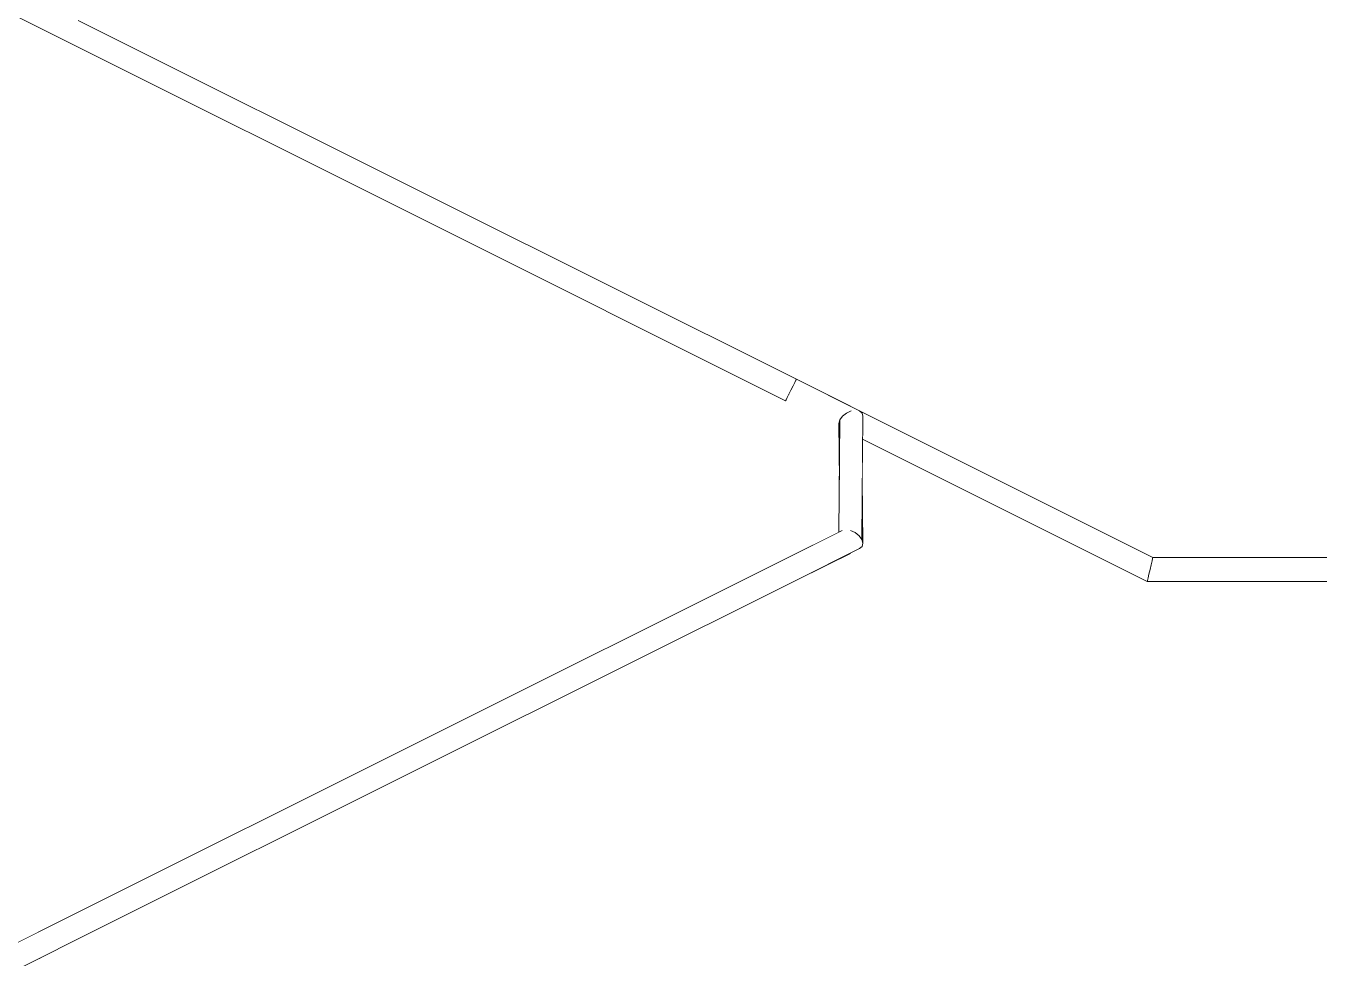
# Model space of a CAD drawing. Header units: feet. Extents: x -10410 to 374725, y -46422 to 88923.
# Drawn here: x 121875 to 122956, y 2225 to 3004 of the extents above; entities that cross this region are included whole.
import ezdxf

# ---------------------------------------------------------------- set-up
doc = ezdxf.new("R2010")
doc.units = ezdxf.units.FT
doc.header["$MEASUREMENT"] = 0
doc.set_wipeout_variables(frame=1)
doc.linetypes.add('Wipeout_Contour', pattern=[1000, 0, -1000])
doc.layers.add('Конструктив - Лестницы', color=7, linetype='Continuous')
doc.layers.add('Конструктив - Стены Несущие', color=7, linetype='Continuous')
doc.layers.add('Конструктив - Лестницы_Ном._пера__1', color=7, linetype='Continuous', lineweight=20)

msp = doc.modelspace()

# ---------------------------------------------------------------- wipeouts: each hides what was drawn before it
at = {"color": 254, "linetype": 'Wipeout_Contour', "lineweight": 0, "ltscale": 1098408.91042844}
msp.add_wipeout([(119736.81018, 3299.99999), (121864.44941, 2236.1803), (122509.97733, 2558.9443), (122554.48082, 2581.19193), (122554.87331, 2624.97262), (122554.48032, 2668.86531), (122554.0069, 2669.10266), (122509.97733, 2691.05575), (121292.08891, 3299.99999)], dxfattribs=at).dxf.layer = 'Конструктив - Стены Несущие'
at = {"color": 254, "linetype": 'Wipeout_Contour', "lineweight": 0, "ltscale": 615630.540236}
msp.add_wipeout([(122564.44939, 2686.18038), (122816.81014, 2559.99999), (123764.44947, 2559.99999), (123764.44947, 2999.99999), (122564.44939, 2999.99999)], dxfattribs=at).dxf.layer = 'Конструктив - Стены Несущие'

# ---------------------------------------------------------------- next in the draw order: wipeouts: each hides what was drawn before it
at = {"color": 254, "linetype": 'Wipeout_Contour', "lineweight": 0, "ltscale": 489132.329541}
msp.add_wipeout([(121336.81022, 3299.99999), (122518.92157, 2708.94431), (122564.44942, 2686.17661), (122564.44942, 3299.99999)], dxfattribs=at).dxf.layer = 'Конструктив - Стены Несущие'
at = {"color": 254, "linetype": 'Wipeout_Contour', "lineweight": 0, "ltscale": 1351414.521314977}
msp.add_wipeout([(122571.71457, 2567.45654), (122564.44944, 2563.82339), (122564.44944, 1886.1803), (122816.81014, 1760), (123764.44947, 1760), (123764.44947, 2539.99999), (122812.08873, 2539.99999), (122574.2839, 2658.90252), (122573.99874, 2624.99999), (122574.44559, 2571.87539), (122573.79118, 2569.22648)], dxfattribs=at).dxf.layer = 'Конструктив - Стены Несущие'

# ---------------------------------------------------------------- next in the draw order: wipeouts: each hides what was drawn before it
at = {"color": 254, "linetype": 'Wipeout_Contour', "lineweight": 0, "ltscale": 484272.606428}
msp.add_wipeout([(119521.52053, 4188.55877), (119523.6883, 4185.05131), (122510.31776, 2691.73658), (122511.28719, 2693.67544)], dxfattribs=at).dxf.layer = 'Конструктив - Лестницы'
at = {"color": 254, "linetype": 'Wipeout_Contour', "lineweight": 0, "ltscale": 490884.015608}
msp.add_wipeout([(122574.31134, 2662.16338), (122574.29104, 2659.74992), (122812.26845, 2540.76121), (122812.78021, 2542.92894)], dxfattribs=at).dxf.layer = 'Конструктив - Лестницы'
at = {"color": 254, "linetype": 'Wipeout_Contour', "lineweight": 0, "ltscale": 612155.038044}
msp.add_wipeout([(121886.81014, 2224.99998), (122518.92157, 1908.9443), (122564.44949, 1886.17659), (122564.44949, 2563.82337), (122518.92157, 2541.05573)], dxfattribs=at).dxf.layer = 'Конструктив - Стены Несущие'

# ---------------------------------------------------------------- next in the draw order: wipeouts: each hides what was drawn before it
at = {"color": 254, "linetype": 'Wipeout_Contour', "lineweight": 0, "ltscale": 484270.030464}
msp.add_wipeout([(122512.73805, 2696.57718), (119518.2763, 4193.80805), (119521.52056, 4188.55879), (122511.2872, 2693.67543)], dxfattribs=at).dxf.layer = 'Конструктив - Лестницы'
at = {"color": 254, "linetype": 'Wipeout_Contour', "lineweight": 0, "ltscale": 490885.587528}
msp.add_wipeout([(122574.34172, 2665.77535), (122574.31134, 2662.16337), (122812.7802, 2542.92895), (122813.54607, 2546.17316)], dxfattribs=at).dxf.layer = 'Конструктив - Лестницы'
at = {"color": 254, "linetype": 'Wipeout_Contour', "lineweight": 0, "ltscale": 488880.607359}
msp.add_wipeout([(121886.81015, 2225.00002), (121885.9591, 2224.5745), (122518.58119, 1908.26345), (122518.9216, 1908.94427)], dxfattribs=at).dxf.layer = 'Конструктив - Лестницы'

# ---------------------------------------------------------------- next in the draw order: wipeouts: each hides what was drawn before it
at = {"color": 254, "linetype": 'Wipeout_Contour', "lineweight": 0, "ltscale": 484266.665595}
msp.add_wipeout([(122514.44947, 2700.00002), (119514.44947, 4200.00002), (119518.27631, 4193.80809), (122512.73808, 2696.57717)], dxfattribs=at).dxf.layer = 'Конструктив - Лестницы'
at = {"color": 254, "linetype": 'Wipeout_Contour', "lineweight": 0, "ltscale": 490887.640941}
msp.add_wipeout([(122574.37756, 2670.03597), (122574.34172, 2665.77537), (122813.54607, 2546.17319), (122814.44947, 2550.00002)], dxfattribs=at).dxf.layer = 'Конструктив - Лестницы'

# ---------------------------------------------------------------- next in the draw order: wipeouts: each hides what was drawn before it
at = {"color": 254, "linetype": 'Wipeout_Contour', "lineweight": 0, "ltscale": 484263.024363}
msp.add_wipeout([(122516.16088, 2703.42282), (119510.62263, 4206.19195), (119514.44942, 4200.00001), (122514.44951, 2700)], dxfattribs=at).dxf.layer = 'Конструктив - Лестницы'
at = {"color": 254, "linetype": 'Wipeout_Contour', "lineweight": 0, "ltscale": 613493.871737}
msp.add_wipeout([(122574.3896, 2671.46801), (122574.37756, 2670.03596), (122814.44951, 2549.99998), (122815.35286, 2553.82685), (122574.41339, 2674.29657)], dxfattribs=at).dxf.layer = 'Конструктив - Лестницы'

# ---------------------------------------------------------------- next in the draw order: wipeouts: each hides what was drawn before it
at = {"color": 254, "linetype": 'Wipeout_Contour', "lineweight": 0, "ltscale": 484259.661201}
msp.add_wipeout([(122517.61174, 2706.32453), (119507.3784, 4211.44124), (119510.62261, 4206.19192), (122516.16092, 2703.42284)], dxfattribs=at).dxf.layer = 'Конструктив - Лестницы'
at = {"color": 254, "linetype": 'Wipeout_Contour', "lineweight": 0, "ltscale": 490891.916687}
msp.add_wipeout([(122574.41339, 2674.29656), (122815.35287, 2553.82681), (122816.11872, 2557.07104), (122574.44378, 2677.90851)], dxfattribs=at).dxf.layer = 'Конструктив - Лестницы'

# ---------------------------------------------------------------- next in the draw order: wipeouts: each hides what was drawn before it
at = {"color": 254, "linetype": 'Wipeout_Contour', "lineweight": 0, "ltscale": 484257.087743}
msp.add_wipeout([(122518.58118, 2708.26342), (119505.21067, 4214.94867), (119507.3784, 4211.44123), (122517.61177, 2706.32456)], dxfattribs=at).dxf.layer = 'Конструктив - Лестницы'
at = {"color": 254, "linetype": 'Wipeout_Contour', "lineweight": 0, "ltscale": 613497.059087}
msp.add_wipeout([(122816.63045, 2559.23879), (122573.82362, 2680.64222), (122574.44559, 2678.1246), (122574.44377, 2677.90858), (122816.11874, 2557.07108)], dxfattribs=at).dxf.layer = 'Конструктив - Лестницы'

# ---------------------------------------------------------------- next in the draw order: wipeouts: each hides what was drawn before it
at = {"color": 254, "linetype": 'Wipeout_Contour', "lineweight": 0, "ltscale": 484255.695273}
msp.add_wipeout([(122518.9216, 2708.94429), (119504.44947, 4216.18036), (119505.21067, 4214.94868), (122518.58116, 2708.26341)], dxfattribs=at).dxf.layer = 'Конструктив - Лестницы'
at = {"color": 254, "linetype": 'Wipeout_Contour', "lineweight": 0, "ltscale": 613494.574518}
msp.add_wipeout([(122816.81015, 2559.99996), (122571.71459, 2682.54344), (122573.79119, 2680.7735), (122573.82362, 2680.64223), (122816.63047, 2559.23882)], dxfattribs=at).dxf.layer = 'Конструктив - Лестницы'

# ---------------------------------------------------------------- next in the draw order: wipeouts: each hides what was drawn before it
at = {"color": 254, "linetype": 'Wipeout_Contour', "lineweight": 0, "ltscale": 484274.000825}
msp.add_wipeout([(122510.31775, 2691.73655), (119523.68826, 4185.0513), (119524.44946, 4183.81969), (122509.97734, 2691.05573)], dxfattribs=at).dxf.layer = 'Конструктив - Лестницы'
at = {"color": 254, "linetype": 'Wipeout_Contour', "lineweight": 0, "ltscale": 490883.164272}
msp.add_wipeout([(122574.29104, 2659.74992), (122574.28391, 2658.90246), (122812.08879, 2540.00001), (122812.26848, 2540.76118)], dxfattribs=at).dxf.layer = 'Конструктив - Лестницы'

# ---------------------------------------------------------------- next in the draw order: linework, layer by layer
at = {"layer": 'Конструктив - Лестницы_Ном._пера__1', "linetype": 'Continuous'}
for p, q in [((121609.97733, 3141.05573), (121909.97733, 2991.05573)), ((121918.9216, 3008.94427), (122218.9216, 2858.94427)), ((121909.97733, 2991.05573), (122209.97733, 2841.05573))]:
    msp.add_line(p, q, dxfattribs=at)

# ---------------------------------------------------------------- next in the draw order: wipeouts: each hides what was drawn before it
at = {"color": 254, "linetype": 'Wipeout_Contour', "lineweight": 0, "ltscale": 490247.849398}
msp.add_wipeout([(122511.28719, 2693.67544), (122510.31775, 2691.73657), (122554.47421, 2669.54489), (122554.47389, 2669.58014)], dxfattribs=at).dxf.layer = 'Конструктив - Лестницы'
at = {"color": 254, "linetype": 'Wipeout_Contour', "lineweight": 0, "ltscale": 493247.855894}
msp.add_wipeout([(122812.26848, 2540.7612), (123760.62263, 2540.7612), (123757.3784, 2542.92893), (122812.78021, 2542.92893)], dxfattribs=at).dxf.layer = 'Конструктив - Лестницы'

# ---------------------------------------------------------------- next in the draw order: wipeouts: each hides what was drawn before it
at = {"color": 254, "linetype": 'Wipeout_Contour', "lineweight": 0, "ltscale": 490289.025918}
msp.add_wipeout([(122510.31775, 2691.73657), (122554.00693, 2669.10267), (122554.48029, 2668.86529), (122554.47421, 2669.54489)], dxfattribs=at).dxf.layer = 'Конструктив - Лестницы'
at = {"color": 254, "linetype": 'Wipeout_Contour', "lineweight": 0, "ltscale": 493243.944257}
msp.add_wipeout([(122812.78021, 2542.92893), (123757.3784, 2542.92893), (123755.21067, 2546.17317), (122813.54607, 2546.17317)], dxfattribs=at).dxf.layer = 'Конструктив - Лестницы'

# ---------------------------------------------------------------- next in the draw order: wipeouts: each hides what was drawn before it
at = {"color": 254, "linetype": 'Wipeout_Contour', "lineweight": 0, "ltscale": 367667.35781}
msp.add_wipeout([(122512.73805, 2696.57718), (122511.28719, 2693.67544), (122554.45334, 2671.8754)], dxfattribs=at).dxf.layer = 'Конструктив - Лестницы'
at = {"color": 254, "linetype": 'Wipeout_Contour', "lineweight": 0, "ltscale": 493254.114409}
msp.add_wipeout([(122812.08879, 2540), (123764.44947, 2540), (123760.62263, 2540.7612), (122812.26848, 2540.7612)], dxfattribs=at).dxf.layer = 'Конструктив - Лестницы'
at = {"color": 254, "linetype": 'Wipeout_Contour', "lineweight": 0, "ltscale": 493242.975254}
msp.add_wipeout([(122813.54607, 2546.17317), (123755.21067, 2546.17317), (123754.44947, 2550), (122814.44947, 2550)], dxfattribs=at).dxf.layer = 'Конструктив - Лестницы'

# ---------------------------------------------------------------- next in the draw order: linework, layer by layer
at = {"layer": 'Конструктив - Лестницы_Ном._пера__1', "linetype": 'Continuous'}
for p, q in [((122812.08879, 2540), (122812.26848, 2540.7612)), ((122812.08879, 2540), (123764.44947, 2540)), ((122812.26848, 2540.7612), (122812.78021, 2542.92893))]:
    msp.add_line(p, q, dxfattribs=at)

# ---------------------------------------------------------------- next in the draw order: wipeouts: each hides what was drawn before it
at = {"color": 254, "linetype": 'Wipeout_Contour', "lineweight": 0, "ltscale": 490290.558738}
msp.add_wipeout([(122554.45334, 2671.8754), (122511.28719, 2693.67545), (122554.47389, 2669.58014), (122554.46498, 2670.57485)], dxfattribs=at).dxf.layer = 'Конструктив - Лестницы'
at = {"color": 254, "linetype": 'Wipeout_Contour', "lineweight": 0, "ltscale": 493245.098201}
msp.add_wipeout([(122814.44947, 2550), (123754.44947, 2550), (123755.21067, 2553.82683), (122815.35286, 2553.82683)], dxfattribs=at).dxf.layer = 'Конструктив - Лестницы'

# ---------------------------------------------------------------- next in the draw order: linework, layer by layer
at = {"layer": 'Конструктив - Лестницы_Ном._пера__1', "linetype": 'Continuous'}
msp.add_line((122812.78021, 2542.92893), (122813.54607, 2546.17317), dxfattribs=at)

# ---------------------------------------------------------------- next in the draw order: wipeouts: each hides what was drawn before it
at = {"color": 254, "linetype": 'Wipeout_Contour', "lineweight": 0, "ltscale": 367671.586868}
msp.add_wipeout([(122512.73805, 2696.57718), (122555.32076, 2675), (122514.44947, 2700)], dxfattribs=at).dxf.layer = 'Конструктив - Лестницы'
at = {"color": 254, "linetype": 'Wipeout_Contour', "lineweight": 0, "ltscale": 493249.989899}
msp.add_wipeout([(122815.35286, 2553.82683), (123755.21067, 2553.82683), (123757.3784, 2557.07107), (122816.11872, 2557.07107)], dxfattribs=at).dxf.layer = 'Конструктив - Лестницы'

# ---------------------------------------------------------------- next in the draw order: linework, layer by layer
at = {"layer": 'Конструктив - Лестницы_Ном._пера__1', "linetype": 'Continuous'}
msp.add_line((122813.54607, 2546.17317), (122814.44947, 2550), dxfattribs=at)

# ---------------------------------------------------------------- next in the draw order: wipeouts: each hides what was drawn before it
at = {"color": 254, "linetype": 'Wipeout_Contour', "lineweight": 0, "ltscale": 367710.009441}
msp.add_wipeout([(122555.32076, 2675), (122512.73805, 2696.57718), (122554.45334, 2671.8754)], dxfattribs=at).dxf.layer = 'Конструктив - Лестницы'
at = {"color": 254, "linetype": 'Wipeout_Contour', "lineweight": 0, "ltscale": 493256.903829}
msp.add_wipeout([(122816.11872, 2557.07107), (123757.3784, 2557.07107), (123760.62263, 2559.2388), (122816.63045, 2559.2388)], dxfattribs=at).dxf.layer = 'Конструктив - Лестницы'

# ---------------------------------------------------------------- next in the draw order: linework, layer by layer
at = {"layer": 'Конструктив - Лестницы_Ном._пера__1', "linetype": 'Continuous'}
msp.add_line((122814.44947, 2550), (122815.35286, 2553.82683), dxfattribs=at)

# ---------------------------------------------------------------- next in the draw order: wipeouts: each hides what was drawn before it
at = {"color": 254, "linetype": 'Wipeout_Contour', "lineweight": 0, "ltscale": 367677.485109}
msp.add_wipeout([(122516.16088, 2703.42282), (122514.44947, 2700), (122557.57794, 2678.1246)], dxfattribs=at).dxf.layer = 'Конструктив - Лестницы'
at = {"color": 254, "linetype": 'Wipeout_Contour', "lineweight": 0, "ltscale": 493264.787158}
msp.add_wipeout([(122816.63045, 2559.2388), (123760.62263, 2559.2388), (123764.44947, 2560), (122816.81015, 2560)], dxfattribs=at).dxf.layer = 'Конструктив - Лестницы'

# ---------------------------------------------------------------- next in the draw order: linework, layer by layer
at = {"layer": 'Конструктив - Лестницы_Ном._пера__1', "linetype": 'Continuous'}
for p, q in [((122815.35286, 2553.82683), (122816.11872, 2557.07107)), ((122816.11872, 2557.07107), (122816.63045, 2559.2388)), ((122816.63045, 2559.2388), (122816.81015, 2560)), ((122816.81015, 2560), (123764.44947, 2560))]:
    msp.add_line(p, q, dxfattribs=at)

# ---------------------------------------------------------------- next in the draw order: wipeouts: each hides what was drawn before it
at = {"color": 254, "linetype": 'Wipeout_Contour', "lineweight": 0, "ltscale": 367715.087941}
msp.add_wipeout([(122557.57794, 2678.1246), (122514.44947, 2700), (122555.32076, 2675)], dxfattribs=at).dxf.layer = 'Конструктив - Лестницы'

# ---------------------------------------------------------------- next in the draw order: wipeouts: each hides what was drawn before it
at = {"color": 254, "linetype": 'Wipeout_Contour', "lineweight": 0, "ltscale": 367684.154266}
msp.add_wipeout([(122516.16088, 2703.42282), (122560.88124, 2680.7735), (122517.61174, 2706.32456)], dxfattribs=at).dxf.layer = 'Конструктив - Лестницы'

# ---------------------------------------------------------------- next in the draw order: wipeouts: each hides what was drawn before it
at = {"color": 254, "linetype": 'Wipeout_Contour', "lineweight": 0, "ltscale": 367722.58075}
msp.add_wipeout([(122560.88124, 2680.7735), (122516.16088, 2703.42282), (122557.57794, 2678.1246)], dxfattribs=at).dxf.layer = 'Конструктив - Лестницы'

# ---------------------------------------------------------------- next in the draw order: wipeouts: each hides what was drawn before it
at = {"color": 254, "linetype": 'Wipeout_Contour', "lineweight": 0, "ltscale": 367690.577903}
msp.add_wipeout([(122517.61174, 2706.32456), (122564.72778, 2682.54344), (122518.58118, 2708.26343)], dxfattribs=at).dxf.layer = 'Конструктив - Лестницы'

# ---------------------------------------------------------------- next in the draw order: wipeouts: each hides what was drawn before it
at = {"color": 254, "linetype": 'Wipeout_Contour', "lineweight": 0, "ltscale": 367731.347045}
msp.add_wipeout([(122517.61174, 2706.32456), (122560.88124, 2680.7735), (122564.72778, 2682.54344)], dxfattribs=at).dxf.layer = 'Конструктив - Лестницы'

# ---------------------------------------------------------------- next in the draw order: wipeouts: each hides what was drawn before it
at = {"color": 254, "linetype": 'Wipeout_Contour', "lineweight": 0, "ltscale": 367695.777015}
msp.add_wipeout([(122518.58118, 2708.26343), (122568.53195, 2683.16497), (122518.9216, 2708.94427)], dxfattribs=at).dxf.layer = 'Конструктив - Лестницы'

# ---------------------------------------------------------------- next in the draw order: wipeouts: each hides what was drawn before it
at = {"color": 254, "linetype": 'Wipeout_Contour', "lineweight": 0, "ltscale": 367740.053791}
msp.add_wipeout([(122568.53195, 2683.16497), (122518.58118, 2708.26343), (122564.72778, 2682.54344)], dxfattribs=at).dxf.layer = 'Конструктив - Лестницы'

# ---------------------------------------------------------------- next in the draw order: wipeouts: each hides what was drawn before it
at = {"color": 254, "linetype": 'Wipeout_Contour', "lineweight": 0, "ltscale": 367747.378431}
msp.add_wipeout([(122518.9216, 2708.94427), (122568.53195, 2683.16497), (122571.71459, 2682.54344)], dxfattribs=at).dxf.layer = 'Конструктив - Лестницы'

# ---------------------------------------------------------------- next in the draw order: linework, layer by layer
at = {"layer": 'Конструктив - Лестницы_Ном._пера__1', "linetype": 'Continuous'}
for p, q in [((122218.9216, 2858.94427), (122518.9216, 2708.94427)), ((122514.44947, 2700), (122516.16088, 2703.42282)), ((122516.16088, 2703.42282), (122517.61174, 2706.32456)), ((122517.61174, 2706.32456), (122518.58118, 2708.26343)), ((122518.58118, 2708.26343), (122518.9216, 2708.94427))]:
    msp.add_line(p, q, dxfattribs=at)

# ---------------------------------------------------------------- next in the draw order: wipeouts: each hides what was drawn before it
at = {"color": 254, "linetype": 'Wipeout_Contour', "lineweight": 0, "ltscale": 367662.984964}
msp.add_wipeout([(122510.31776, 2691.73657), (122509.97733, 2691.05574), (122554.00624, 2669.10301)], dxfattribs=at).dxf.layer = 'Конструктив - Лестницы'

# ---------------------------------------------------------------- next in the draw order: linework, layer by layer
at = {"layer": 'Конструктив - Лестницы_Ном._пера__1', "linetype": 'Continuous'}
for p, q in [((122209.97733, 2841.05573), (122509.97733, 2691.05573)), ((122509.97733, 2691.05573), (122510.31775, 2691.73657)), ((122510.31775, 2691.73657), (122511.28719, 2693.67544)), ((122511.28719, 2693.67544), (122512.73805, 2696.57718)), ((122512.73805, 2696.57718), (122514.44947, 2700))]:
    msp.add_line(p, q, dxfattribs=at)

# ---------------------------------------------------------------- next in the draw order: wipeouts: each hides what was drawn before it
at = {"color": 254, "linetype": 'Wipeout_Contour', "lineweight": 0, "ltscale": 490335.112353}
msp.add_wipeout([(122554.45334, 2671.8754), (122554.8733, 2624.9726), (122555.32076, 2674.88279), (122555.32076, 2675)], dxfattribs=at).dxf.layer = 'Конструктив - Лестницы'

# ---------------------------------------------------------------- next in the draw order: wipeouts: each hides what was drawn before it
at = {"color": 254, "linetype": 'Wipeout_Contour', "lineweight": 0, "ltscale": 490335.441604}
msp.add_wipeout([(122554.4808, 2581.19193), (122554.55027, 2581.22665), (122557.57794, 2678.1246), (122555.32076, 2675)], dxfattribs=at).dxf.layer = 'Конструктив - Лестницы'

# ---------------------------------------------------------------- next in the draw order: wipeouts: each hides what was drawn before it
at = {"color": 254, "linetype": 'Wipeout_Contour', "lineweight": 0, "ltscale": 490342.249968}
msp.add_wipeout([(122555.12655, 2581.51474), (122555.15125, 2581.52709), (122560.88124, 2680.7735), (122557.57794, 2678.1246)], dxfattribs=at).dxf.layer = 'Конструктив - Лестницы'

# ---------------------------------------------------------------- next in the draw order: wipeouts: each hides what was drawn before it
at = {"color": 254, "linetype": 'Wipeout_Contour', "lineweight": 0, "ltscale": 367751.176482}
msp.add_wipeout([(122554.55027, 2581.22665), (122555.12655, 2581.51474), (122557.57794, 2678.1246)], dxfattribs=at).dxf.layer = 'Конструктив - Лестницы'

# ---------------------------------------------------------------- next in the draw order: wipeouts: each hides what was drawn before it
at = {"color": 254, "linetype": 'Wipeout_Contour', "lineweight": 0, "ltscale": 367768.687609}
msp.add_wipeout([(122557.18434, 2582.54344), (122564.72778, 2682.54344), (122560.88124, 2680.7735)], dxfattribs=at).dxf.layer = 'Конструктив - Лестницы'

# ---------------------------------------------------------------- next in the draw order: wipeouts: each hides what was drawn before it
at = {"color": 254, "linetype": 'Wipeout_Contour', "lineweight": 0, "ltscale": 367757.058779}
msp.add_wipeout([(122560.88124, 2680.7735), (122555.15125, 2581.52709), (122557.18434, 2582.54344)], dxfattribs=at).dxf.layer = 'Конструктив - Лестницы'

# ---------------------------------------------------------------- next in the draw order: wipeouts: each hides what was drawn before it
at = {"color": 254, "linetype": 'Wipeout_Contour', "lineweight": 0, "ltscale": 367779.540089}
msp.add_wipeout([(122564.72778, 2682.54345), (122560.36698, 2583.16497), (122568.53195, 2683.16497)], dxfattribs=at).dxf.layer = 'Конструктив - Лестницы'

# ---------------------------------------------------------------- next in the draw order: wipeouts: each hides what was drawn before it
at = {"color": 254, "linetype": 'Wipeout_Contour', "lineweight": 0, "ltscale": 367766.125019}
msp.add_wipeout([(122557.18434, 2582.54344), (122560.36698, 2583.16497), (122564.72778, 2682.54344)], dxfattribs=at).dxf.layer = 'Конструктив - Лестницы'

# ---------------------------------------------------------------- next in the draw order: linework, layer by layer
at = {"layer": 'Конструктив - Лестницы_Ном._пера__1', "linetype": 'Continuous'}
msp.add_line((122554.45334, 2671.8754), (122554.87306, 2625), dxfattribs=at)

# ---------------------------------------------------------------- next in the draw order: wipeouts: each hides what was drawn before it
at = {"color": 254, "linetype": 'Wipeout_Contour', "lineweight": 0, "ltscale": 367790.271458}
msp.add_wipeout([(122564.17115, 2582.54344), (122571.71459, 2682.54344), (122568.53195, 2683.16497)], dxfattribs=at).dxf.layer = 'Конструктив - Лестницы'

# ---------------------------------------------------------------- next in the draw order: wipeouts: each hides what was drawn before it
at = {"color": 254, "linetype": 'Wipeout_Contour', "lineweight": 0, "ltscale": 367776.883138}
msp.add_wipeout([(122560.36698, 2583.16497), (122564.17115, 2582.54344), (122568.53195, 2683.16497)], dxfattribs=at).dxf.layer = 'Конструктив - Лестницы'

# ---------------------------------------------------------------- next in the draw order: linework, layer by layer
at = {"layer": 'Конструктив - Лестницы_Ном._пера__1', "linetype": 'Continuous'}
for p, q in [((122554.45334, 2671.8754), (122555.32076, 2675)), ((122555.32076, 2675), (122557.57794, 2678.1246)), ((122555.32076, 2675), (122555.32076, 2674.70218))]:
    msp.add_line(p, q, dxfattribs=at)

# ---------------------------------------------------------------- next in the draw order: wipeouts: each hides what was drawn before it
at = {"color": 254, "linetype": 'Wipeout_Contour', "lineweight": 0, "ltscale": 367799.223072}
msp.add_wipeout([(122568.01769, 2580.7735), (122573.79119, 2680.7735), (122571.71459, 2682.54344)], dxfattribs=at).dxf.layer = 'Конструктив - Лестницы'

# ---------------------------------------------------------------- next in the draw order: wipeouts: each hides what was drawn before it
at = {"color": 254, "linetype": 'Wipeout_Contour', "lineweight": 0, "ltscale": 367787.60631}
msp.add_wipeout([(122564.17115, 2582.54344), (122568.01769, 2580.7735), (122571.71459, 2682.54344)], dxfattribs=at).dxf.layer = 'Конструктив - Лестницы'

# ---------------------------------------------------------------- next in the draw order: linework, layer by layer
at = {"layer": 'Конструктив - Лестницы_Ном._пера__1', "linetype": 'Continuous'}
msp.add_line((122557.57794, 2678.1246), (122560.88124, 2680.7735), dxfattribs=at)

# ---------------------------------------------------------------- next in the draw order: wipeouts: each hides what was drawn before it
at = {"color": 254, "linetype": 'Wipeout_Contour', "lineweight": 0, "ltscale": 367804.953261}
msp.add_wipeout([(122571.32099, 2578.1246), (122574.44559, 2678.1246), (122573.79119, 2680.7735)], dxfattribs=at).dxf.layer = 'Конструктив - Лестницы'
at = {"color": 254, "linetype": 'Wipeout_Contour', "lineweight": 0, "ltscale": 367708.250144}
msp.add_wipeout([(122557.18434, 2582.54344), (122509.97733, 2558.94427), (122560.36698, 2583.16497)], dxfattribs=at).dxf.layer = 'Конструктив - Лестницы'

# ---------------------------------------------------------------- next in the draw order: wipeouts: each hides what was drawn before it
at = {"color": 254, "linetype": 'Wipeout_Contour', "lineweight": 0, "ltscale": 367796.636919}
msp.add_wipeout([(122568.01769, 2580.7735), (122571.321, 2578.1246), (122573.79119, 2680.7735)], dxfattribs=at).dxf.layer = 'Конструктив - Лестницы'

# ---------------------------------------------------------------- next in the draw order: linework, layer by layer
at = {"layer": 'Конструктив - Лестницы_Ном._пера__1', "linetype": 'Continuous'}
msp.add_line((122560.88124, 2680.7735), (122564.72778, 2682.54344), dxfattribs=at)

# ---------------------------------------------------------------- next in the draw order: wipeouts: each hides what was drawn before it
at = {"color": 254, "linetype": 'Wipeout_Contour', "lineweight": 0, "ltscale": 613003.345189}
msp.add_wipeout([(122574.44559, 2678.1246), (122571.32099, 2578.1246), (122573.57817, 2575), (122573.57817, 2575.94276), (122573.5858, 2575.90621)], dxfattribs=at).dxf.layer = 'Конструктив - Лестницы'
at = {"color": 254, "linetype": 'Wipeout_Contour', "lineweight": 0, "ltscale": 367715.569024}
msp.add_wipeout([(122560.36698, 2583.16497), (122510.31775, 2558.26343), (122564.17115, 2582.54345)], dxfattribs=at).dxf.layer = 'Конструктив - Лестницы'

# ---------------------------------------------------------------- next in the draw order: linework, layer by layer
at = {"layer": 'Конструктив - Лестницы_Ном._пера__1', "linetype": 'Continuous'}
for p, q in [((122518.9216, 2708.94427), (122571.71459, 2682.54344)), ((122571.71459, 2682.54344), (122573.79119, 2680.7735)), ((122573.79119, 2680.7735), (122574.44559, 2678.1246))]:
    msp.add_line(p, q, dxfattribs=at)

# ---------------------------------------------------------------- next in the draw order: wipeouts: each hides what was drawn before it
at = {"color": 254, "linetype": 'Wipeout_Contour', "lineweight": 0, "ltscale": 613006.421407}
msp.add_wipeout([(122573.57818, 2575.94276), (122573.57818, 2575), (122574.44559, 2571.8754), (122573.99874, 2624.99999), (122573.5858, 2575.90621)], dxfattribs=at).dxf.layer = 'Конструктив - Лестницы'
at = {"color": 254, "linetype": 'Wipeout_Contour', "lineweight": 0, "ltscale": 367661.794666}
msp.add_wipeout([(122560.36698, 2583.16497), (122509.97733, 2558.94427), (122510.31775, 2558.26343)], dxfattribs=at).dxf.layer = 'Конструктив - Лестницы'

# ---------------------------------------------------------------- next in the draw order: wipeouts: each hides what was drawn before it
at = {"color": 254, "linetype": 'Wipeout_Contour', "lineweight": 0, "ltscale": 367724.092691}
msp.add_wipeout([(122564.17115, 2582.54344), (122511.28719, 2556.32456), (122568.01769, 2580.7735)], dxfattribs=at).dxf.layer = 'Конструктив - Лестницы'

# ---------------------------------------------------------------- next in the draw order: wipeouts: each hides what was drawn before it
at = {"color": 254, "linetype": 'Wipeout_Contour', "lineweight": 0, "ltscale": 367666.829523}
msp.add_wipeout([(122564.17115, 2582.54344), (122510.31775, 2558.26343), (122511.28719, 2556.32456)], dxfattribs=at).dxf.layer = 'Конструктив - Лестницы'

# ---------------------------------------------------------------- next in the draw order: wipeouts: each hides what was drawn before it
at = {"color": 254, "linetype": 'Wipeout_Contour', "lineweight": 0, "ltscale": 367732.525956}
msp.add_wipeout([(122568.01769, 2580.7735), (122512.73805, 2553.42282), (122571.32099, 2578.1246)], dxfattribs=at).dxf.layer = 'Конструктив - Лестницы'

# ---------------------------------------------------------------- next in the draw order: wipeouts: each hides what was drawn before it
at = {"color": 254, "linetype": 'Wipeout_Contour', "lineweight": 0, "ltscale": 367672.949855}
msp.add_wipeout([(122568.01769, 2580.7735), (122511.28719, 2556.32456), (122512.73805, 2553.42282)], dxfattribs=at).dxf.layer = 'Конструктив - Лестницы'

# ---------------------------------------------------------------- next in the draw order: wipeouts: each hides what was drawn before it
at = {"color": 254, "linetype": 'Wipeout_Contour', "lineweight": 0, "ltscale": 367739.585062}
msp.add_wipeout([(122571.32099, 2578.1246), (122514.44947, 2550), (122573.57818, 2575)], dxfattribs=at).dxf.layer = 'Конструктив - Лестницы'

# ---------------------------------------------------------------- next in the draw order: wipeouts: each hides what was drawn before it
at = {"color": 254, "linetype": 'Wipeout_Contour', "lineweight": 0, "ltscale": 367679.223212}
msp.add_wipeout([(122571.32099, 2578.1246), (122512.73805, 2553.42282), (122514.44947, 2550)], dxfattribs=at).dxf.layer = 'Конструктив - Лестницы'

# ---------------------------------------------------------------- next in the draw order: linework, layer by layer
at = {"layer": 'Конструктив - Лестницы_Ном._пера__1', "linetype": 'Continuous'}
for p, q in [((122555.32076, 2675), (122554.4808, 2581.19193)), ((122564.17115, 2582.54344), (122568.01769, 2580.7735))]:
    msp.add_line(p, q, dxfattribs=at)

# ---------------------------------------------------------------- next in the draw order: wipeouts: each hides what was drawn before it
at = {"color": 254, "linetype": 'Wipeout_Contour', "lineweight": 0, "ltscale": 367744.194306}
msp.add_wipeout([(122516.16088, 2546.57718), (122574.44559, 2571.8754), (122573.57817, 2575)], dxfattribs=at).dxf.layer = 'Конструктив - Лестницы'

# ---------------------------------------------------------------- next in the draw order: wipeouts: each hides what was drawn before it
at = {"color": 254, "linetype": 'Wipeout_Contour', "lineweight": 0, "ltscale": 367684.69411}
msp.add_wipeout([(122573.57818, 2575), (122514.44947, 2550), (122516.16088, 2546.57718)], dxfattribs=at).dxf.layer = 'Конструктив - Лестницы'

# ---------------------------------------------------------------- next in the draw order: linework, layer by layer
at = {"layer": 'Конструктив - Лестницы_Ном._пера__1', "linetype": 'Continuous'}
msp.add_line((122568.01769, 2580.7735), (122571.32099, 2578.1246), dxfattribs=at)

# ---------------------------------------------------------------- next in the draw order: wipeouts: each hides what was drawn before it
at = {"color": 254, "linetype": 'Wipeout_Contour', "lineweight": 0, "ltscale": 367745.673391}
msp.add_wipeout([(122574.44559, 2571.8754), (122517.61174, 2543.67544), (122573.79119, 2569.2265)], dxfattribs=at).dxf.layer = 'Конструктив - Лестницы'
at = {"color": 254, "linetype": 'Wipeout_Contour', "lineweight": 0, "ltscale": 484092.715402}
msp.add_wipeout([(119504.44947, 1056.18035), (119505.21064, 1055.70991), (122510.31775, 2558.26342), (122509.97734, 2558.94428)], dxfattribs=at).dxf.layer = 'Конструктив - Лестницы'

# ---------------------------------------------------------------- next in the draw order: wipeouts: each hides what was drawn before it
at = {"color": 254, "linetype": 'Wipeout_Contour', "lineweight": 0, "ltscale": 367688.529594}
msp.add_wipeout([(122516.16088, 2546.57718), (122517.61174, 2543.67544), (122574.44559, 2571.8754)], dxfattribs=at).dxf.layer = 'Конструктив - Лестницы'

# ---------------------------------------------------------------- next in the draw order: linework, layer by layer
at = {"layer": 'Конструктив - Лестницы_Ном._пера__1', "linetype": 'Continuous'}
for p in [(122574.44559, 2678.1246), (122571.32099, 2578.1246), (122573.57818, 2575.28211)]:
    msp.add_line(p, (122573.57818, 2575), dxfattribs=at)

# ---------------------------------------------------------------- next in the draw order: wipeouts: each hides what was drawn before it
at = {"color": 254, "linetype": 'Wipeout_Contour', "lineweight": 0, "ltscale": 367743.806077}
msp.add_wipeout([(122573.79119, 2569.2265), (122518.58118, 2541.73657), (122571.71459, 2567.45656)], dxfattribs=at).dxf.layer = 'Конструктив - Лестницы'
at = {"color": 254, "linetype": 'Wipeout_Contour', "lineweight": 0, "ltscale": 484096.88288}
msp.add_wipeout([(119505.21067, 1055.70991), (119507.37839, 1054.37016), (122511.28719, 2556.32454), (122510.31775, 2558.26345)], dxfattribs=at).dxf.layer = 'Конструктив - Лестницы'

# ---------------------------------------------------------------- next in the draw order: wipeouts: each hides what was drawn before it
at = {"color": 254, "linetype": 'Wipeout_Contour', "lineweight": 0, "ltscale": 367690.146049}
msp.add_wipeout([(122573.79119, 2569.2265), (122517.61174, 2543.67544), (122518.58118, 2541.73657)], dxfattribs=at).dxf.layer = 'Конструктив - Лестницы'

# ---------------------------------------------------------------- next in the draw order: wipeouts: each hides what was drawn before it
at = {"color": 254, "linetype": 'Wipeout_Contour', "lineweight": 0, "ltscale": 367689.297979}
msp.add_wipeout([(122571.71459, 2567.45656), (122518.58118, 2541.73657), (122518.9216, 2541.05573)], dxfattribs=at).dxf.layer = 'Конструктив - Лестницы'
at = {"color": 254, "linetype": 'Wipeout_Contour', "lineweight": 0, "ltscale": 484104.583685}
msp.add_wipeout([(119507.3784, 1054.37015), (119510.6226, 1052.36511), (122512.73805, 2553.42284), (122511.28716, 2556.32458)], dxfattribs=at).dxf.layer = 'Конструктив - Лестницы'

# ---------------------------------------------------------------- next in the draw order: linework, layer by layer
at = {"layer": 'Конструктив - Лестницы_Ном._пера__1', "linetype": 'Continuous'}
for p, q in [((122571.71459, 2682.54778), (122816.81015, 2560)), ((122574.28391, 2658.90244), (122812.08879, 2540)), ((122573.99874, 2625), (122574.44559, 2571.8754)), ((122557.18434, 2582.54344), (122509.97733, 2558.94427)), ((122573.57818, 2575), (122574.44559, 2571.8754)), ((122574.44559, 2571.8754), (122573.79119, 2569.2265)), ((122573.79119, 2569.2265), (122571.71459, 2567.45656))]:
    msp.add_line(p, q, dxfattribs=at)

# ---------------------------------------------------------------- next in the draw order: wipeouts: each hides what was drawn before it
at = {"color": 254, "linetype": 'Wipeout_Contour', "lineweight": 0, "ltscale": 484114.64578}
msp.add_wipeout([(122512.73809, 2553.42285), (119510.62263, 1052.36512), (119514.44943, 1049.99997), (122514.44947, 2550.00001)], dxfattribs=at).dxf.layer = 'Конструктив - Лестницы'

# ---------------------------------------------------------------- next in the draw order: wipeouts: each hides what was drawn before it
at = {"color": 254, "linetype": 'Wipeout_Contour', "lineweight": 0, "ltscale": 484125.537256}
msp.add_wipeout([(122514.4495, 2549.99998), (119514.44947, 1049.99998), (119518.2763, 1047.63489), (122516.16088, 2546.57714)], dxfattribs=at).dxf.layer = 'Конструктив - Лестницы'

# ---------------------------------------------------------------- next in the draw order: wipeouts: each hides what was drawn before it
at = {"color": 254, "linetype": 'Wipeout_Contour', "lineweight": 0, "ltscale": 484135.599927}
msp.add_wipeout([(122516.16085, 2546.5772), (119518.2763, 1047.63485), (119521.52052, 1045.62985), (122517.61174, 2543.67546)], dxfattribs=at).dxf.layer = 'Конструктив - Лестницы'

# ---------------------------------------------------------------- next in the draw order: wipeouts: each hides what was drawn before it
at = {"color": 254, "linetype": 'Wipeout_Contour', "lineweight": 0, "ltscale": 484143.301951}
msp.add_wipeout([(122517.61175, 2543.67542), (119521.52053, 1045.62984), (119523.68827, 1044.29013), (122518.58118, 2541.73657)], dxfattribs=at).dxf.layer = 'Конструктив - Лестницы'

# ---------------------------------------------------------------- next in the draw order: wipeouts: each hides what was drawn before it
at = {"color": 254, "linetype": 'Wipeout_Contour', "lineweight": 0, "ltscale": 484147.470433}
msp.add_wipeout([(122518.58119, 2541.73659), (119523.68826, 1044.29011), (119524.44947, 1043.81968), (122518.9216, 2541.05573)], dxfattribs=at).dxf.layer = 'Конструктив - Лестницы'

# ---------------------------------------------------------------- next in the draw order: linework, layer by layer
at = {"layer": 'Конструктив - Лестницы_Ном._пера__1', "linetype": 'Continuous'}
for p, q in [((122571.71459, 2567.45656), (122518.9216, 2541.05573)), ((122509.97733, 2558.94427), (122209.97733, 2408.94427)), ((122518.9216, 2541.05573), (122218.9216, 2391.05573)), ((122209.97733, 2408.94427), (121909.97733, 2258.94427)), ((122218.9216, 2391.05573), (121918.9216, 2241.05573)), ((121909.97733, 2258.94427), (121609.97733, 2108.94427)), ((121918.9216, 2241.05573), (121618.9216, 2091.05573))]:
    msp.add_line(p, q, dxfattribs=at)

doc.saveas('drawing.dxf')
